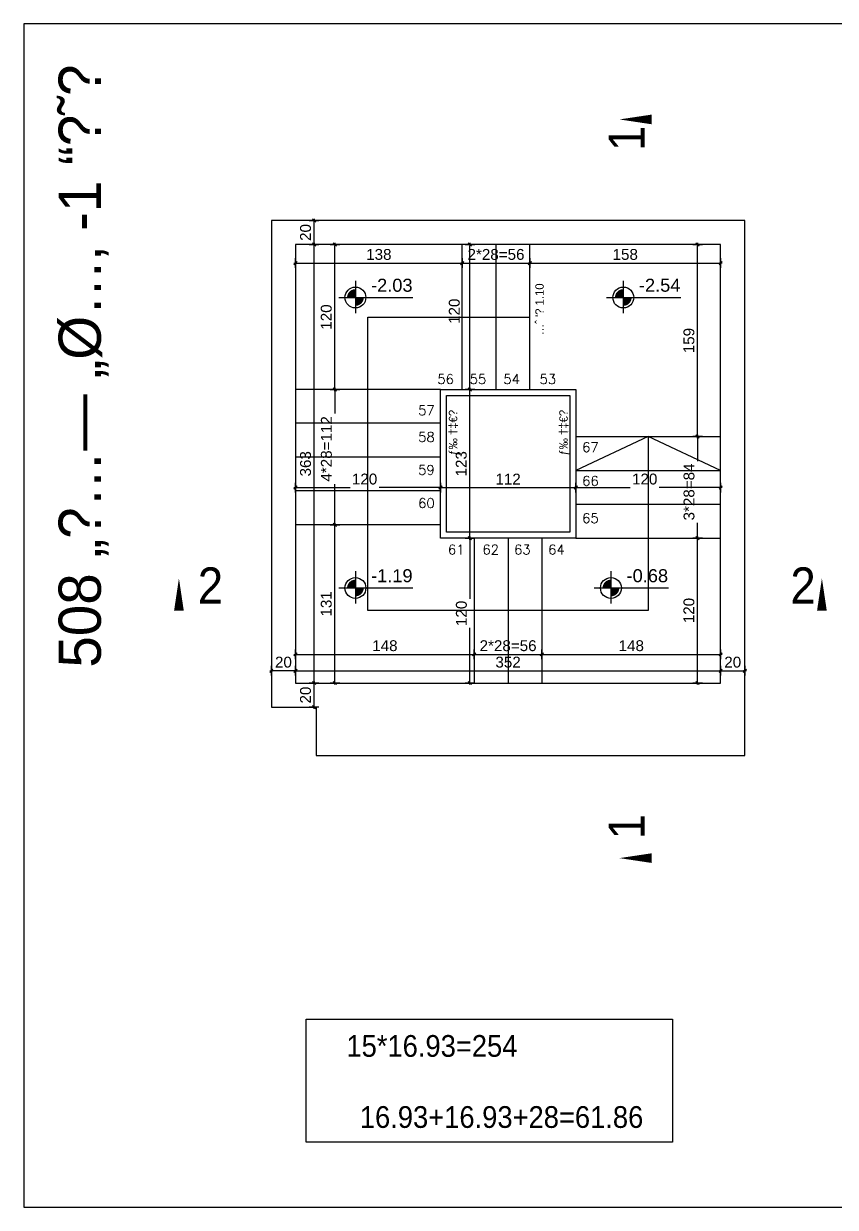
# Model space of a CAD drawing. Header units: centimetres. Extents: x 55145 to 64769, y -6931 to 11377.
# Drawn here: x 58156 to 58828, y 5226 to 6206 of the extents above; entities that cross this region are included whole.
import ezdxf
from ezdxf.enums import TextEntityAlignment as Align

# ---------------------------------------------------------------- set-up
doc = ezdxf.new("R2010")
doc.units = ezdxf.units.CM
doc.header["$LTSCALE"] = 11
doc.header["$MEASUREMENT"] = 0
doc.layers.get('DEFPOINTS').update_dxf_attribs({"color": 1})
for name, color, linetype in [('A_Symb_sec', 70, 'Continuous'), ('B-TEXT-H', 6, 'Continuous'), ('dim-100-v', 63, 'Continuous'), ('MABAT', 4, 'Continuous'), ('MIFLAS', 4, 'Continuous'), ('text-building', 8, 'Continuous'), ('TXT', 2, 'Continuous'), ('wall', 7, 'Continuous')]:
    doc.layers.add(name, color=color, linetype=linetype)
doc.styles.add('ROMANCE', font='romanc')
doc.styles.get("Standard").update_dxf_attribs({"font": 'arial.ttf'})
doc.styles.add('T', font='tovana02')
doc.styles.add('TDE_LIB', font='simpheb')
doc.styles.add('TIPUS-K-KARKA$0$SIMPHEB', font='SIMPHEB')
doc.dimstyles.new('1-25', dxfattribs={"dimtxt": 9, "dimasz": 1, "dimexe": 2, "dimexo": 3, "dimgap": 2.5, "dimtad": 1, "dimdec": 0, "dimdsep": 46, "dimtxsty": 'Standard', "dimblk": 'GGK_DIM', "dimcen": 0.09, "dimse1": 1, "dimse2": 1, "dimadec": 0, "dimazin": 0, "dimtfac": 1, "dimtdec": 0, "dimtix": 1, "dimtmove": 2, "dimatfit": 3, "dimfxl": 1, "dimtolj": 1, "dimtzin": 0, "dimarcsym": 0})

# ---------------------------------------------------------------- blocks, each defined once
blk = doc.blocks.new('PLAN00')
for p, q in [((0, 32), (0, -30)), ((-32, 0), (110, 0))]:
    blk.add_line(p, q)
at = {"const_width": 16}
for points in [[(0, 8, 0.414214), (0, 8, 0.414214), (-8, 0, 0.414214)], [(0, -8, 0.414214), (0, -8, 0.414214), (8, 0, 0.414214)]]:
    blk.add_lwpolyline(points, format="xyb", dxfattribs=at)
blk.add_circle((0, 0), 20)
blk.add_attdef('FLOOR', (29.4, 11.1), '', height=25)
blk = doc.blocks.new('GGK_DIM')
for p, q in [((1.33336, 1.33336), (-1.33332, -1.33332)), ((0, 0), (-1, 0)), ((0, 4), (0, -4)), ((1.33336, 0), (0, 0))]:
    blk.add_line(p, q)
blk = doc.blocks.new('*D432')
at = {"layer": 'DEFPOINTS', "color": 0, "transparency": 16777216}
for p in [(58732.96, 5670.64), (58380.96, 5660.52), (58732.96, 5660.52)]:
    blk.add_point(p, dxfattribs=at)
at = {"layer": 'dim-100-v', "color": 0, "lineweight": -2, "transparency": 16777216}
blk.add_line((58381.96, 5670.64), (58731.96, 5670.64), dxfattribs=at)
at = {"layer": 'dim-100-v', "color": 0, "lineweight": -2, "transparency": 16777216, "rotation": 180}
blk.add_blockref('GGK_DIM', (58380.96, 5670.64), dxfattribs=at)
at = {"layer": 'dim-100-v', "color": 0, "lineweight": -2, "transparency": 16777216}
blk.add_blockref('GGK_DIM', (58732.96, 5670.64), dxfattribs=at)
at = {"layer": 'dim-100-v', "color": 0, "transparency": 16777216, "insert": (58556.96, 5677.74), "char_height": 9, "attachment_point": 5}
blk.add_mtext('\\A1;352', dxfattribs=at)
blk = doc.blocks.new('*D433')
at = {"layer": 'DEFPOINTS', "color": 0, "transparency": 16777216}
for p in [(58752.96, 5670.64), (58732.96, 5660.52), (58752.96, 5663.35)]:
    blk.add_point(p, dxfattribs=at)
at = {"layer": 'dim-100-v', "color": 0, "lineweight": -2, "transparency": 16777216}
blk.add_line((58733.96, 5670.64), (58751.96, 5670.64), dxfattribs=at)
at = {"layer": 'dim-100-v', "color": 0, "lineweight": -2, "transparency": 16777216, "rotation": 180}
blk.add_blockref('GGK_DIM', (58732.96, 5670.64), dxfattribs=at)
at = {"layer": 'dim-100-v', "color": 0, "lineweight": -2, "transparency": 16777216}
blk.add_blockref('GGK_DIM', (58752.96, 5670.64), dxfattribs=at)
at = {"layer": 'dim-100-v', "color": 0, "transparency": 16777216, "insert": (58742.96, 5677.74), "char_height": 9, "attachment_point": 5}
blk.add_mtext('\\A1;20', dxfattribs=at)
blk = doc.blocks.new('*D434')
at = {"layer": 'DEFPOINTS', "color": 0, "transparency": 16777216}
for p in [(58360.96, 5670.64), (58360.96, 5660.52), (58380.96, 5660.52)]:
    blk.add_point(p, dxfattribs=at)
at = {"layer": 'dim-100-v', "color": 0, "lineweight": -2, "transparency": 16777216}
blk.add_line((58379.96, 5670.64), (58361.96, 5670.64), dxfattribs=at)
at = {"layer": 'dim-100-v', "color": 0, "lineweight": -2, "transparency": 16777216, "rotation": 180}
blk.add_blockref('GGK_DIM', (58360.96, 5670.64), dxfattribs=at)
at = {"layer": 'dim-100-v', "color": 0, "lineweight": -2, "transparency": 16777216}
blk.add_blockref('GGK_DIM', (58380.96, 5670.64), dxfattribs=at)
at = {"layer": 'dim-100-v', "color": 0, "transparency": 16777216, "insert": (58370.96, 5677.74), "char_height": 9, "attachment_point": 5}
blk.add_mtext('\\A1;20', dxfattribs=at)
blk = doc.blocks.new('*D435')
at = {"layer": 'DEFPOINTS', "color": 0, "transparency": 16777216}
for p in [(58528.96, 5684.25), (58380.96, 5683.06), (58528.96, 5677.46)]:
    blk.add_point(p, dxfattribs=at)
at = {"layer": 'dim-100-v', "color": 0, "lineweight": -2, "transparency": 16777216}
blk.add_line((58381.96, 5684.25), (58527.96, 5684.25), dxfattribs=at)
at = {"layer": 'dim-100-v', "color": 0, "lineweight": -2, "transparency": 16777216, "rotation": 180}
blk.add_blockref('GGK_DIM', (58380.96, 5684.25), dxfattribs=at)
at = {"layer": 'dim-100-v', "color": 0, "lineweight": -2, "transparency": 16777216}
blk.add_blockref('GGK_DIM', (58528.96, 5684.25), dxfattribs=at)
at = {"layer": 'dim-100-v', "color": 0, "transparency": 16777216, "insert": (58454.96, 5691.35), "char_height": 9, "attachment_point": 5}
blk.add_mtext('\\A1;148', dxfattribs=at)
blk = doc.blocks.new('*D436')
at = {"layer": 'DEFPOINTS', "color": 0, "transparency": 16777216}
for p in [(58584.96, 5684.25), (58528.96, 5677.46), (58584.96, 5678.06)]:
    blk.add_point(p, dxfattribs=at)
at = {"layer": 'dim-100-v', "color": 0, "lineweight": -2, "transparency": 16777216}
blk.add_line((58529.96, 5684.25), (58583.96, 5684.25), dxfattribs=at)
at = {"layer": 'dim-100-v', "color": 0, "lineweight": -2, "transparency": 16777216, "rotation": 180}
blk.add_blockref('GGK_DIM', (58528.96, 5684.25), dxfattribs=at)
at = {"layer": 'dim-100-v', "color": 0, "lineweight": -2, "transparency": 16777216}
blk.add_blockref('GGK_DIM', (58584.96, 5684.25), dxfattribs=at)
at = {"layer": 'dim-100-v', "color": 0, "transparency": 16777216, "insert": (58556.96, 5691.35), "char_height": 9, "attachment_point": 5}
blk.add_mtext('\\A1;2*28=56', dxfattribs=at)
blk = doc.blocks.new('*D437')
at = {"layer": 'DEFPOINTS', "color": 0, "transparency": 16777216}
for p in [(58732.96, 5684.25), (58584.96, 5678.06), (58732.96, 5680.25)]:
    blk.add_point(p, dxfattribs=at)
at = {"layer": 'dim-100-v', "color": 0, "lineweight": -2, "transparency": 16777216}
blk.add_line((58585.96, 5684.25), (58731.96, 5684.25), dxfattribs=at)
at = {"layer": 'dim-100-v', "color": 0, "lineweight": -2, "transparency": 16777216, "rotation": 180}
blk.add_blockref('GGK_DIM', (58584.96, 5684.25), dxfattribs=at)
at = {"layer": 'dim-100-v', "color": 0, "lineweight": -2, "transparency": 16777216}
blk.add_blockref('GGK_DIM', (58732.96, 5684.25), dxfattribs=at)
at = {"layer": 'dim-100-v', "color": 0, "transparency": 16777216, "insert": (58658.96, 5691.35), "char_height": 9, "attachment_point": 5}
blk.add_mtext('\\A1;148', dxfattribs=at)
blk = doc.blocks.new('*D438')
at = {"layer": 'DEFPOINTS', "color": 0, "transparency": 16777216}
for p in [(58396.1, 5660.52), (58396.38, 5660.52), (58397.96, 5640.52)]:
    blk.add_point(p, dxfattribs=at)
at = {"layer": 'dim-100-v', "color": 0, "lineweight": -2, "transparency": 16777216}
blk.add_line((58396.38, 5641.52), (58396.38, 5659.52), dxfattribs=at)
for p, rotation in [((58396.38, 5660.52), 90), ((58396.38, 5640.52), 270)]:
    blk.add_blockref('GGK_DIM', p, dxfattribs=dict(at, rotation=rotation))
at = {"layer": 'dim-100-v', "color": 0, "transparency": 16777216, "insert": (58389.28, 5650.52), "char_height": 9, "attachment_point": 5, "rotation": 90}
blk.add_mtext('\\A1;20', dxfattribs=at)
blk = doc.blocks.new('*D439')
at = {"layer": 'DEFPOINTS', "color": 0, "transparency": 16777216}
for p in [(58396.38, 6023.52), (58400.38, 6023.52), (58400.38, 5660.52)]:
    blk.add_point(p, dxfattribs=at)
at = {"layer": 'dim-100-v', "color": 0, "lineweight": -2, "transparency": 16777216}
blk.add_line((58396.38, 5661.52), (58396.38, 6022.52), dxfattribs=at)
for p, rotation in [((58396.38, 6023.52), 90), ((58396.38, 5660.52), 270)]:
    blk.add_blockref('GGK_DIM', p, dxfattribs=dict(at, rotation=rotation))
at = {"layer": 'dim-100-v', "color": 0, "transparency": 16777216, "insert": (58389.28, 5842.02), "char_height": 9, "attachment_point": 5, "rotation": 90}
blk.add_mtext('\\A1;363', dxfattribs=at)
blk = doc.blocks.new('*D440')
at = {"layer": 'DEFPOINTS', "color": 0, "transparency": 16777216}
for p in [(58396.38, 6043.52), (58400.38, 6043.52), (58400.38, 6023.52)]:
    blk.add_point(p, dxfattribs=at)
at = {"layer": 'dim-100-v', "color": 0, "lineweight": -2, "transparency": 16777216}
blk.add_line((58396.38, 6024.52), (58396.38, 6042.52), dxfattribs=at)
for p, rotation in [((58396.38, 6043.52), 90), ((58396.38, 6023.52), 270)]:
    blk.add_blockref('GGK_DIM', p, dxfattribs=dict(at, rotation=rotation))
at = {"layer": 'dim-100-v', "color": 0, "transparency": 16777216, "insert": (58389.28, 6033.52), "char_height": 9, "attachment_point": 5, "rotation": 90}
blk.add_mtext('\\A1;20', dxfattribs=at)
blk = doc.blocks.new('*D441')
at = {"layer": 'DEFPOINTS', "color": 0, "transparency": 16777216}
for p in [(58413.55, 5791.52), (58418.04, 5791.52), (58411.58, 5660.52)]:
    blk.add_point(p, dxfattribs=at)
at = {"layer": 'dim-100-v', "color": 0, "lineweight": -2, "transparency": 16777216}
blk.add_line((58413.55, 5661.52), (58413.55, 5790.52), dxfattribs=at)
for p, rotation in [((58413.55, 5791.52), 90), ((58413.55, 5660.52), 270)]:
    blk.add_blockref('GGK_DIM', p, dxfattribs=dict(at, rotation=rotation))
at = {"layer": 'dim-100-v', "color": 0, "transparency": 16777216, "insert": (58406.45, 5726.02), "char_height": 9, "attachment_point": 5, "rotation": 90}
blk.add_mtext('\\A1;131', dxfattribs=at)
blk = doc.blocks.new('*D442')
at = {"layer": 'DEFPOINTS', "color": 0, "transparency": 16777216}
for p in [(58413.55, 5903.52), (58420.36, 5903.52), (58417.55, 5791.52)]:
    blk.add_point(p, dxfattribs=at)
at = {"layer": 'dim-100-v', "color": 0, "lineweight": -2, "transparency": 16777216}
for p, q in [((58413.55, 5902.52), (58413.55, 5883.52)), ((58413.55, 5792.52), (58413.55, 5825.15))]:
    blk.add_line(p, q, dxfattribs=at)
for p, rotation in [((58413.55, 5903.52), 90), ((58413.55, 5791.52), 270)]:
    blk.add_blockref('GGK_DIM', p, dxfattribs=dict(at, rotation=rotation))
at = {"layer": 'dim-100-v', "color": 0, "transparency": 16777216, "insert": (58406.55, 5854.34), "char_height": 9, "attachment_point": 5, "rotation": 90}
blk.add_mtext('\\A1;4*28=112', dxfattribs=at)
blk = doc.blocks.new('*D443')
at = {"layer": 'DEFPOINTS', "color": 0, "transparency": 16777216}
for p in [(58413.55, 6023.52), (58417.55, 6023.52), (58420.36, 5903.52)]:
    blk.add_point(p, dxfattribs=at)
at = {"layer": 'dim-100-v', "color": 0, "lineweight": -2, "transparency": 16777216}
blk.add_line((58413.55, 5904.52), (58413.55, 6022.52), dxfattribs=at)
for p, rotation in [((58413.55, 6023.52), 90), ((58413.55, 5903.52), 270)]:
    blk.add_blockref('GGK_DIM', p, dxfattribs=dict(at, rotation=rotation))
at = {"layer": 'dim-100-v', "color": 0, "transparency": 16777216, "insert": (58406.45, 5963.52), "char_height": 9, "attachment_point": 5, "rotation": 90}
blk.add_mtext('\\A1;120', dxfattribs=at)
blk = doc.blocks.new('*D444')
at = {"layer": 'DEFPOINTS', "color": 0, "transparency": 16777216}
for p in [(58713.81, 5780.52), (58722.04, 5780.52), (58719.88, 5660.52)]:
    blk.add_point(p, dxfattribs=at)
at = {"layer": 'dim-100-v', "color": 0, "lineweight": -2, "transparency": 16777216}
blk.add_line((58713.81, 5661.52), (58713.81, 5779.52), dxfattribs=at)
for p, rotation in [((58713.81, 5780.52), 90), ((58713.81, 5660.52), 270)]:
    blk.add_blockref('GGK_DIM', p, dxfattribs=dict(at, rotation=rotation))
at = {"layer": 'dim-100-v', "color": 0, "transparency": 16777216, "insert": (58706.72, 5720.52), "char_height": 9, "attachment_point": 5, "rotation": 90}
blk.add_mtext('\\A1;120', dxfattribs=at)
blk = doc.blocks.new('*D445')
at = {"layer": 'DEFPOINTS', "color": 0, "transparency": 16777216}
for p in [(58713.81, 5864.52), (58724.67, 5864.52), (58722.04, 5780.52)]:
    blk.add_point(p, dxfattribs=at)
at = {"layer": 'dim-100-v', "color": 0, "lineweight": -2, "transparency": 16777216}
for p, q in [((58713.81, 5863.52), (58713.81, 5844.22)), ((58713.81, 5781.52), (58713.81, 5793.16))]:
    blk.add_line(p, q, dxfattribs=at)
for p, rotation in [((58713.81, 5864.52), 90), ((58713.81, 5780.52), 270)]:
    blk.add_blockref('GGK_DIM', p, dxfattribs=dict(at, rotation=rotation))
at = {"layer": 'dim-100-v', "color": 0, "transparency": 16777216, "insert": (58706.81, 5818.69), "char_height": 9, "attachment_point": 5, "rotation": 90}
blk.add_mtext('\\A1;3*28=84', dxfattribs=at)
blk = doc.blocks.new('*D446')
at = {"layer": 'DEFPOINTS', "color": 0, "transparency": 16777216}
for p in [(58713.81, 6023.52), (58726.95, 6023.52), (58724.67, 5864.52)]:
    blk.add_point(p, dxfattribs=at)
at = {"layer": 'dim-100-v', "color": 0, "lineweight": -2, "transparency": 16777216}
blk.add_line((58713.81, 5865.52), (58713.81, 6022.52), dxfattribs=at)
for p, rotation in [((58713.81, 6023.52), 90), ((58713.81, 5864.52), 270)]:
    blk.add_blockref('GGK_DIM', p, dxfattribs=dict(at, rotation=rotation))
at = {"layer": 'dim-100-v', "color": 0, "transparency": 16777216, "insert": (58706.72, 5944.02), "char_height": 9, "attachment_point": 5, "rotation": 90}
blk.add_mtext('\\A1;159', dxfattribs=at)
blk = doc.blocks.new('*D447')
at = {"layer": 'DEFPOINTS', "color": 0, "transparency": 16777216}
for p in [(58380.96, 6011.2), (58518.96, 6008.2), (58518.96, 6002.06)]:
    blk.add_point(p, dxfattribs=at)
at = {"layer": 'dim-100-v', "color": 0, "lineweight": -2, "transparency": 16777216}
blk.add_line((58381.96, 6008.2), (58517.96, 6008.2), dxfattribs=at)
at = {"layer": 'dim-100-v', "color": 0, "lineweight": -2, "transparency": 16777216, "rotation": 180}
blk.add_blockref('GGK_DIM', (58380.96, 6008.2), dxfattribs=at)
at = {"layer": 'dim-100-v', "color": 0, "lineweight": -2, "transparency": 16777216}
blk.add_blockref('GGK_DIM', (58518.96, 6008.2), dxfattribs=at)
at = {"layer": 'dim-100-v', "color": 0, "transparency": 16777216, "insert": (58449.96, 6015.3), "char_height": 9, "attachment_point": 5}
blk.add_mtext('\\A1;138', dxfattribs=at)
blk = doc.blocks.new('*D448')
at = {"layer": 'DEFPOINTS', "color": 0, "transparency": 16777216}
for p in [(58574.96, 6008.2), (58518.96, 6002.06), (58574.96, 6004.2)]:
    blk.add_point(p, dxfattribs=at)
at = {"layer": 'dim-100-v', "color": 0, "lineweight": -2, "transparency": 16777216}
blk.add_line((58519.96, 6008.2), (58573.96, 6008.2), dxfattribs=at)
at = {"layer": 'dim-100-v', "color": 0, "lineweight": -2, "transparency": 16777216, "rotation": 180}
blk.add_blockref('GGK_DIM', (58518.96, 6008.2), dxfattribs=at)
at = {"layer": 'dim-100-v', "color": 0, "lineweight": -2, "transparency": 16777216}
blk.add_blockref('GGK_DIM', (58574.96, 6008.2), dxfattribs=at)
at = {"layer": 'dim-100-v', "color": 0, "transparency": 16777216, "insert": (58546.96, 6015.3), "char_height": 9, "attachment_point": 5}
blk.add_mtext('\\A1;2*28=56', dxfattribs=at)
blk = doc.blocks.new('*D449')
at = {"layer": 'DEFPOINTS', "color": 0, "transparency": 16777216}
for p in [(58732.95, 6008.2), (58574.96, 6004.2), (58732.95, 6005.54)]:
    blk.add_point(p, dxfattribs=at)
at = {"layer": 'dim-100-v', "color": 0, "lineweight": -2, "transparency": 16777216}
blk.add_line((58575.96, 6008.2), (58731.95, 6008.2), dxfattribs=at)
at = {"layer": 'dim-100-v', "color": 0, "lineweight": -2, "transparency": 16777216, "rotation": 180}
blk.add_blockref('GGK_DIM', (58574.96, 6008.2), dxfattribs=at)
at = {"layer": 'dim-100-v', "color": 0, "lineweight": -2, "transparency": 16777216}
blk.add_blockref('GGK_DIM', (58732.95, 6008.2), dxfattribs=at)
at = {"layer": 'dim-100-v', "color": 0, "transparency": 16777216, "insert": (58653.96, 6015.3), "char_height": 9, "attachment_point": 5}
blk.add_mtext('\\A1;158', dxfattribs=at)
blk = doc.blocks.new('*D450')
at = {"layer": 'DEFPOINTS', "color": 0, "transparency": 16777216}
for p in [(58380.96, 5823.4), (58500.96, 5823.4), (58500.96, 5822.33)]:
    blk.add_point(p, dxfattribs=at)
at = {"layer": 'dim-100-v', "color": 0, "lineweight": -2, "transparency": 16777216}
for p, q in [((58381.96, 5822.33), (58426.13, 5822.33)), ((58499.96, 5822.33), (58450.14, 5822.33))]:
    blk.add_line(p, q, dxfattribs=at)
at = {"layer": 'dim-100-v', "color": 0, "lineweight": -2, "transparency": 16777216, "rotation": 180}
blk.add_blockref('GGK_DIM', (58380.96, 5822.33), dxfattribs=at)
at = {"layer": 'dim-100-v', "color": 0, "lineweight": -2, "transparency": 16777216}
blk.add_blockref('GGK_DIM', (58500.96, 5822.33), dxfattribs=at)
at = {"layer": 'dim-100-v', "color": 0, "transparency": 16777216, "insert": (58438.14, 5829.33), "char_height": 9, "attachment_point": 5}
blk.add_mtext('\\A1;120', dxfattribs=at)
blk = doc.blocks.new('*D452')
at = {"layer": 'DEFPOINTS', "color": 0, "transparency": 16777216}
for p in [(58732.96, 5822.33), (58612.96, 5818.33), (58732.96, 5818.33)]:
    blk.add_point(p, dxfattribs=at)
at = {"layer": 'dim-100-v', "color": 0, "lineweight": -2, "transparency": 16777216}
for p, q in [((58613.96, 5822.33), (58658.06, 5822.33)), ((58731.96, 5822.33), (58682.07, 5822.33))]:
    blk.add_line(p, q, dxfattribs=at)
at = {"layer": 'dim-100-v', "color": 0, "lineweight": -2, "transparency": 16777216, "rotation": 180}
blk.add_blockref('GGK_DIM', (58612.96, 5822.33), dxfattribs=at)
at = {"layer": 'dim-100-v', "color": 0, "lineweight": -2, "transparency": 16777216}
blk.add_blockref('GGK_DIM', (58732.96, 5822.33), dxfattribs=at)
at = {"layer": 'dim-100-v', "color": 0, "transparency": 16777216, "insert": (58670.06, 5829.33), "char_height": 9, "attachment_point": 5}
blk.add_mtext('\\A1;120', dxfattribs=at)
blk = doc.blocks.new('*D453')
at = {"layer": 'DEFPOINTS', "color": 0, "transparency": 16777216}
for p in [(58521.58, 5780.52), (58525.32, 5780.52), (58521.58, 5660.52)]:
    blk.add_point(p, dxfattribs=at)
at = {"layer": 'dim-100-v', "color": 0, "lineweight": -2, "transparency": 16777216}
for p, q in [((58525.32, 5779.52), (58525.32, 5730.16)), ((58525.32, 5661.52), (58525.32, 5706.16))]:
    blk.add_line(p, q, dxfattribs=at)
for p, rotation in [((58525.32, 5780.52), 90), ((58525.32, 5660.52), 270)]:
    blk.add_blockref('GGK_DIM', p, dxfattribs=dict(at, rotation=rotation))
at = {"layer": 'dim-100-v', "color": 0, "transparency": 16777216, "insert": (58518.32, 5718.16), "char_height": 9, "attachment_point": 5, "rotation": 90}
blk.add_mtext('\\A1;120', dxfattribs=at)
blk = doc.blocks.new('*D454')
at = {"layer": 'DEFPOINTS', "color": 0, "transparency": 16777216}
for p in [(58525.32, 5903.52), (58529.32, 5903.52), (58529.32, 5780.52)]:
    blk.add_point(p, dxfattribs=at)
at = {"layer": 'dim-100-v', "color": 0, "lineweight": -2, "transparency": 16777216}
blk.add_line((58525.32, 5781.52), (58525.32, 5902.52), dxfattribs=at)
for p, rotation in [((58525.32, 5903.52), 90), ((58525.32, 5780.52), 270)]:
    blk.add_blockref('GGK_DIM', p, dxfattribs=dict(at, rotation=rotation))
at = {"layer": 'dim-100-v', "color": 0, "transparency": 16777216, "insert": (58518.22, 5842.02), "char_height": 9, "attachment_point": 5, "rotation": 90}
blk.add_mtext('\\A1;123', dxfattribs=at)
blk = doc.blocks.new('SYS011')
blk.add_lwpolyline([(0, 0, 0, 0, 0), (100, 0, 12, 0, 0), (100, 40, 0, 0, 0)], format="xyseb")
at = {"style": 'TDE_LIB'}
blk.add_attdef('-', (113.3, 0), '', height=24, dxfattribs=at)
blk = doc.blocks.new('A$C63F54530')
at = {"xscale": -0.6666666666666666, "yscale": 0.6666666666666666, "zscale": 0.6666666666666666, "rotation": 89.99999999999991}
blk.add_blockref('SYS011', (40.72, 70.67), dxfattribs=at)
at = {"width": 0.9}
blk.add_attdef('SEC', (35, 17.47, -1.16), '', height=35, rotation=90, dxfattribs=at)

msp = doc.modelspace()

# ---------------------------------------------------------------- linework, layer by layer
at = {"layer": 'MABAT'}
for p, q in [((58518.96, 5903.52), (58518.96, 6023.52)), ((58546.96, 5903.52), (58546.96, 6023.52)), ((58574.96, 5903.52), (58574.96, 6023.52)), ((58500.96, 5903.52), (58380.96, 5903.52)), ((58500.96, 5875.52), (58380.96, 5875.52)), ((58612.96, 5864.52), (58732.96, 5864.52)), ((58500.96, 5847.52), (58380.96, 5847.52)), ((58612.96, 5836.52), (58732.96, 5836.52)), ((58500.96, 5819.52), (58380.96, 5819.52)), ((58612.96, 5808.52), (58732.96, 5808.52)), ((58500.96, 5791.52), (58380.96, 5791.52)), ((58528.96, 5780.52), (58528.96, 5660.52)), ((58556.96, 5780.52), (58556.96, 5660.52)), ((58584.96, 5780.52), (58584.96, 5660.52)), ((58612.96, 5780.52), (58732.96, 5780.52))]:
    msp.add_line(p, q, dxfattribs=at)
for points in [[(59415.89, 6206.41), (58155.89, 6206.41), (58155.89, 5226.41), (59415.89, 5226.41)], [(58500.96, 5903.52), (58612.96, 5903.52), (58612.96, 5780.52), (58500.96, 5780.52)], [(58505.96, 5898.52), (58607.96, 5898.52), (58607.96, 5785.52), (58505.96, 5785.52)]]:
    msp.add_lwpolyline(points, close=True, dxfattribs=at)
for points in [[(58672.96, 5864.52), (58672.96, 5720.52), (58440.96, 5720.52), (58440.96, 5963.52), (58574.96, 5963.52)], [(58732.96, 5836.52), (58672.96, 5864.52), (58612.96, 5836.52)]]:
    msp.add_lwpolyline(points, dxfattribs=at)
at = {"layer": 'TXT'}
msp.add_lwpolyline([(58389.84, 5382.28), (58692.99, 5382.28), (58692.99, 5280.33), (58389.84, 5280.33)], close=True, dxfattribs=at)
at = {"layer": 'wall'}
for points in [[(58752.96, 6043.52), (58360.96, 6043.52), (58360.96, 5640.52), (58397.96, 5640.52), (58397.96, 5600.52), (58752.96, 5600.52)], [(58732.96, 6023.52), (58380.96, 6023.52), (58380.96, 5660.52), (58732.96, 5660.52)]]:
    msp.add_lwpolyline(points, close=True, dxfattribs=at)

# ---------------------------------------------------------------- block references
at = {"layer": 'A_Symb_sec'}
ref = msp.add_blockref('A$C63F54530', (58635.1, 6131.13), dxfattribs=dict(at, xscale=-1, rotation=180))
ref.add_attrib('SEC', '1', (58670.1, 6101.03, -1.16), dxfattribs={"layer": '0', "height": 30, "rotation": 90, "width": 0.9})
ref = msp.add_blockref('A$C63F54530', (58280.43, 5761.24), dxfattribs=dict(at, rotation=270))
ref.add_attrib('SEC', '2', (58300.03, 5726.24, -1.16), dxfattribs={"layer": '0', "height": 30, "width": 0.9})
ref = msp.add_blockref('A$C63F54530', (58820.79, 5761.24), dxfattribs=dict(at, xscale=-1, rotation=90))
ref.add_attrib('SEC', '2', (58790.69, 5726.24, -1.16), dxfattribs={"layer": '0', "height": 30, "width": 0.9})
ref = msp.add_blockref('A$C63F54530', (58635.1, 5511.53), dxfattribs=at)
ref.add_attrib('SEC', '1', (58670.1, 5531.13, -1.16), dxfattribs={"layer": '0', "height": 30, "rotation": 90, "width": 0.9})
at = {"layer": 'MIFLAS'}
ref = msp.add_blockref('PLAN00', (58430.56, 5979.68), dxfattribs=dict(at, xscale=0.432000000004191, yscale=0.432000000004191, zscale=0.6047999999999999))
ref.add_attrib('FLOOR', '-2.03', (58443.49, 5984.46), dxfattribs={"layer": '0', "height": 10.8})
ref = msp.add_blockref('PLAN00', (58652.34, 5979.68), dxfattribs=dict(at, xscale=0.432000000004191, yscale=0.432000000004191, zscale=0.6047999999999999))
ref.add_attrib('FLOOR', '-2.54', (58665.27, 5984.46), dxfattribs={"layer": '0', "height": 10.8})
ref = msp.add_blockref('PLAN00', (58430.56, 5739.18), dxfattribs=dict(at, xscale=0.432000000004191, yscale=0.432000000004191, zscale=0.6047999999999999))
ref.add_attrib('FLOOR', '-1.19', (58443.49, 5743.96), dxfattribs={"layer": '0', "height": 10.8})
ref = msp.add_blockref('PLAN00', (58642.12, 5739.18), dxfattribs=dict(at, xscale=0.432000000004191, yscale=0.432000000004191, zscale=0.6047999999999999))
ref.add_attrib('FLOOR', '-0.68', (58655.05, 5743.96), dxfattribs={"layer": '0', "height": 10.8})

# ---------------------------------------------------------------- texts
at = {"layer": 'B-TEXT-H', "style": 'ROMANCE'}
for s, p in [('56', (58498.4, 5908.12, 0)), ('55', (58525.16, 5908.12, 0)), ('54', (58553.04, 5908.12, 0)), ('53', (58583.05, 5908.12, 0)), ('57', (58482.48, 5882.28, 0)), ('58', (58482.48, 5860.19, 0)), ('67', (58618.26, 5851.77, 0)), ('59', (58482.48, 5832.93, 0)), ('66', (58618.26, 5823.85, 0)), ('60', (58482.48, 5805.44, 0)), ('65', (58618.26, 5792.96, 0)), ('61', (58507.16, 5766.99, 0)), ('62', (58535.7, 5766.99, 0)), ('63', (58561.93, 5766.99, 0)), ('64', (58590.17, 5766.99, 0))]:
    msp.add_text(s, height=8, dxfattribs=at).set_placement(p)
at = {"layer": 'text-building', "style": 'TIPUS-K-KARKA$0$SIMPHEB'}
msp.add_text("…ˆ '\x8e 1.10", height=7, rotation=90, dxfattribs=at).set_placement((58586.49, 5991.38, 0), align=Align.RIGHT)
for p in [(58514.91, 5848.7), (58606.34, 5848.7)]:
    msp.add_text('ƒ‰ †‡€\x8e', height=7, rotation=90, dxfattribs=at).set_placement(p)
at = {"layer": 'TXT', "ltscale": 100, "style": 'T'}
msp.add_text('508 „%%142…— „%%129…‚ -1 “%%154˜%%142', height=35, rotation=90, dxfattribs=at).set_placement((58219.81, 6172.61, 0), align=Align.RIGHT)
at = {"layer": 'TXT', "width": 0.9}
for s, p in [('15*16.93=254', (58564.68, 5351.03)), ('16.93+16.93+28=61.86', (58668.9, 5292.18))]:
    msp.add_text(s, height=18, dxfattribs=at).set_placement(p, align=Align.RIGHT)

# ---------------------------------------------------------------- dimensions: what is measured, and where the dimension line sits
at = {"layer": 'dim-100-v'}
for base, p1, p2, picture, middle in [((58396.38, 6043.52), (58400.38, 6023.52), (58400.38, 6043.52), '*D440', (58389.28, 6033.52)), ((58396.38, 6023.52), (58400.38, 5660.52), (58400.38, 6023.52), '*D439', (58389.28, 5842.02)), ((58413.55, 6023.52), (58420.36, 5903.52), (58417.55, 6023.52), '*D443', (58406.45, 5963.52)), ((58713.81, 6023.52), (58724.67, 5864.52), (58726.95, 6023.52), '*D446', (58706.72, 5944.02)), ((58525.32, 5903.52), (58529.32, 5780.52), (58529.32, 5903.52), '*D454', (58518.22, 5842.02)), ((58413.55, 5791.52), (58411.58, 5660.52), (58418.04, 5791.52), '*D441', (58406.45, 5726.02)), ((58713.81, 5780.52), (58719.88, 5660.52), (58722.04, 5780.52), '*D444', (58706.72, 5720.52)), ((58396.38, 5660.52), (58397.96, 5640.52), (58396.1, 5660.52), '*D438', (58389.28, 5650.52))]:
    dim = msp.add_linear_dim(base=base, p1=p1, p2=p2, angle=90, dimstyle='1-25', dxfattribs=at)
    dim.commit()
    dim.dimension.update_dxf_attribs({"geometry": picture, "text_midpoint": middle})
for base, p1, p2, picture, middle in [((58518.96, 6008.2), (58380.96, 6011.2), (58518.96, 6002.06), '*D447', (58449.96, 6015.3)), ((58732.95, 6008.2), (58574.96, 6004.2), (58732.95, 6005.54), '*D449', (58653.96, 6015.3)), ((58528.96, 5684.25), (58380.96, 5683.06), (58528.96, 5677.46), '*D435', (58454.96, 5691.35)), ((58732.96, 5684.25), (58584.96, 5678.06), (58732.96, 5680.25), '*D437', (58658.96, 5691.35)), ((58360.96, 5670.64), (58380.96, 5660.52), (58360.96, 5660.52), '*D434', (58370.96, 5677.74)), ((58732.96, 5670.64), (58380.96, 5660.52), (58732.96, 5660.52), '*D432', (58556.96, 5677.74)), ((58752.96, 5670.64), (58732.96, 5660.52), (58752.96, 5663.35), '*D433', (58742.96, 5677.74))]:
    dim = msp.add_linear_dim(base=base, p1=p1, p2=p2, dimstyle='1-25', dxfattribs=at)
    dim.commit()
    dim.dimension.update_dxf_attribs({"geometry": picture, "text_midpoint": middle})
msp.add_linear_dim(base=(58525.32, 6023.52), p1=(58531.35, 5903.52), p2=(58531.35, 6023.52), angle=90, location=(58512.46, 5968.29), dimstyle='1-25', dxfattribs=at).render()
for base, p1, p2, picture, middle in [((58574.96, 6008.2), (58518.96, 6002.06), (58574.96, 6004.2), '*D448', (58546.96, 6015.3)), ((58584.96, 5684.25), (58528.96, 5677.46), (58584.96, 5678.06), '*D436', (58556.96, 5691.35))]:
    dim = msp.add_linear_dim(base=base, p1=p1, p2=p2, text='2*28=<>', dimstyle='1-25', dxfattribs=at)
    dim.commit()
    dim.dimension.update_dxf_attribs({"geometry": picture, "text_midpoint": middle})
for base, p1, p2, text, picture, middle in [((58413.55, 5903.52), (58417.55, 5791.52), (58420.36, 5903.52), '4*28=<>', '*D442', (58406.55, 5854.34)), ((58713.81, 5864.52), (58722.04, 5780.52), (58724.67, 5864.52), '3*28=<>', '*D445', (58706.81, 5818.69))]:
    dim = msp.add_linear_dim(base=base, p1=p1, p2=p2, angle=90, text=text, dimstyle='1-25', dxfattribs=at)
    dim.commit()
    dim.dimension.update_dxf_attribs({"geometry": picture, "text_midpoint": middle, "dimtype": 160})
for base, p1, p2, picture, middle in [((58500.96, 5822.33), (58380.96, 5823.4), (58500.96, 5823.4), '*D450', (58438.14, 5829.33)), ((58732.96, 5822.33), (58612.96, 5818.33), (58732.96, 5818.33), '*D452', (58670.06, 5829.33))]:
    dim = msp.add_linear_dim(base=base, p1=p1, p2=p2, dimstyle='1-25', dxfattribs=at)
    dim.commit()
    dim.dimension.update_dxf_attribs({"geometry": picture, "text_midpoint": middle, "dimtype": 160})
msp.add_linear_dim(base=(58612.96, 5822.33), p1=(58500.96, 5818.33), p2=(58612.96, 5818.33), dimstyle='1-25', dxfattribs=at).render()
dim = msp.add_linear_dim(base=(58525.32, 5780.52), p1=(58521.58, 5660.52), p2=(58521.58, 5780.52), angle=90, dimstyle='1-25', dxfattribs=at)
dim.commit()
dim.dimension.update_dxf_attribs({"geometry": '*D453', "text_midpoint": (58518.32, 5718.16), "dimtype": 160})

doc.saveas('drawing.dxf')
